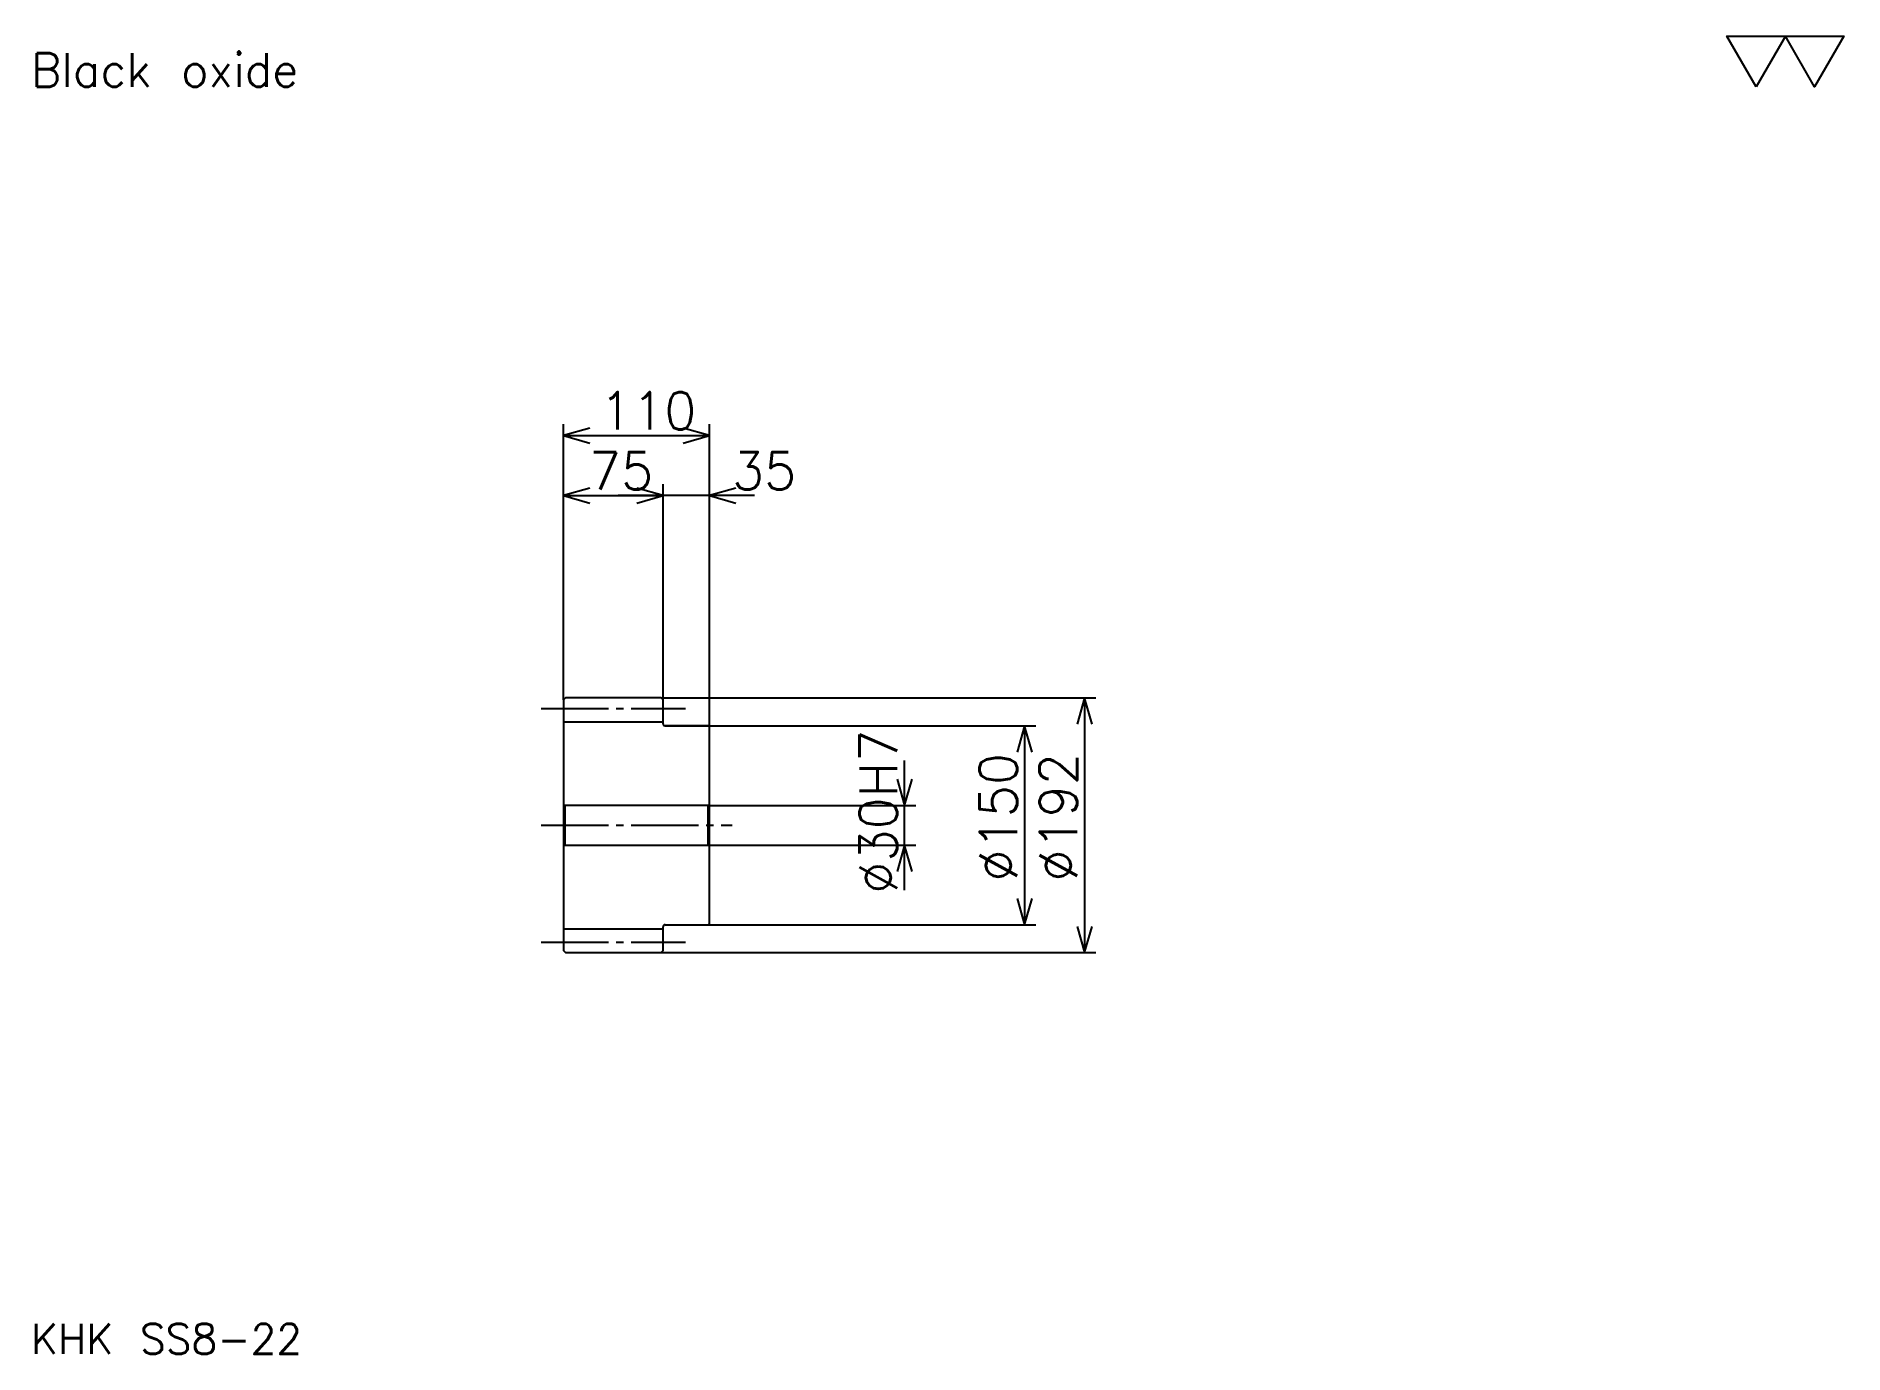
# Model space of a CAD drawing. Extents: x 60 to 1423, y 62 to 1056.
import ezdxf

# ---------------------------------------------------------------- set-up
doc = ezdxf.new("R2010")
doc.units = 0
doc.linetypes.add('DASHDOT', pattern=[67.826087, 50.869565, -5.652174, 5.652174, -5.652174])
doc.layers.get('0').update_dxf_attribs({"linetype": 'CONTINUOUS'})
doc.layers.add('DASHDOT', color=6, linetype='DASHDOT')
doc.styles.add('KANJI', font='TXT', dxfattribs={"bigfont": 'BIGFONT'})

msp = doc.modelspace()

# ---------------------------------------------------------------- linework, layer by layer
at = {"color": 5}
for p, q in [((457.826111, 556.652222), (457.826111, 762.956543)), ((567.826111, 556.652222), (567.826111, 762.956543)), ((457.826111, 754.478271), (567.826111, 754.478271)), ((457.826111, 709.260864), (532.826111, 709.260864)), ((601.739136, 709.260864), (498.913055, 709.260864)), ((532.826111, 556.652222), (532.826111, 717.739136)), ((457.826111, 555.152222), (457.826111, 556.652222)), ((531.326111, 556.652222), (567.826111, 556.652222)), ((532.826111, 555.152222), (532.826111, 556.652222)), ((567.826111, 556.652222), (858.913086, 556.652222)), ((567.826111, 534.652222), (567.826111, 556.652222)), ((850.434814, 556.652222), (850.434814, 364.652191)), ((534.326111, 535.652222), (567.826111, 535.652222)), ((567.826111, 535.652222), (813.695679, 535.652222)), ((805.217407, 535.652222), (805.217407, 385.652191)), ((714.782654, 411.739136), (714.782654, 509.565247)), ((567.826111, 475.652191), (723.260925, 475.652191)), ((567.826111, 445.652191), (723.260925, 445.652191)), ((534.326111, 385.652191), (567.826111, 385.652191)), ((567.826111, 385.652191), (813.695679, 385.652191)), ((531.326111, 364.652191), (567.826111, 364.652191)), ((567.826111, 364.652191), (858.913086, 364.652191))]:
    msp.add_line(p, q, dxfattribs=at)
at = {"color": 4}
for p, q in [((457.826111, 538.652222), (532.826111, 538.652222)), ((458.826111, 475.652191), (458.826111, 445.652191)), ((566.826111, 475.652191), (567.826111, 476.652191)), ((566.826111, 445.652191), (567.826111, 444.652191)), ((457.826111, 382.652191), (532.826111, 382.652191))]:
    msp.add_line(p, q, dxfattribs=at)
at = {"color": 7}
msp.add_lwpolyline([(1356.521729, 1017.391296), (1334.478271, 1055.599976), (1422.6521, 1055.599976), (1400.608643, 1017.391296), (1378.565186, 1055.599976), (1356.521729, 1017.391296)], dxfattribs=at)
at = {"color": 5}
for points in [[(477.608704, 760.130432), (457.826111, 754.478271), (477.608704, 748.826111)], [(548.043518, 748.826111), (567.826111, 754.478271), (548.043518, 760.130432)], [(477.608704, 714.913086), (457.826111, 709.260864), (477.608704, 703.608704)], [(513.043518, 703.608704), (532.826111, 709.260864), (513.043518, 714.913086)], [(513.043518, 703.608704), (532.826111, 709.260864), (513.043518, 714.913086)], [(587.608704, 714.913086), (567.826111, 709.260864), (587.608704, 703.608704)], [(856.086975, 536.869568), (850.434814, 556.652222), (844.782654, 536.869568)], [(810.869568, 515.869568), (805.217407, 535.652222), (799.565247, 515.869568)], [(709.130493, 495.434814), (714.782654, 475.652191), (720.434814, 495.434814)], [(720.434814, 425.869568), (714.782654, 445.652191), (709.130493, 425.869568)], [(799.565247, 405.434814), (805.217407, 385.652191), (810.869568, 405.434814)], [(844.782654, 384.434814), (850.434814, 364.652191), (856.086975, 384.434814)]]:
    msp.add_lwpolyline(points, dxfattribs=at)
at = {"color": 4}
for points in [[(532.826111, 537.152222), (532.826111, 555.152222), (531.326111, 556.652222), (459.326111, 556.652222), (457.826111, 555.152222), (457.826111, 444.652191)], [(534.326111, 385.652191), (566.826111, 385.652191), (567.826111, 386.652191), (567.826111, 534.652222), (566.826111, 535.652222), (534.326111, 535.652222)], [(457.826111, 444.652191), (458.826111, 445.652191), (566.826111, 445.652191), (566.826111, 475.652191), (458.826111, 475.652191), (457.826111, 476.652191)], [(457.826111, 444.652191), (457.826111, 366.152191), (459.326111, 364.652191), (531.326111, 364.652191), (532.826111, 366.152191), (532.826111, 384.152191)]]:
    msp.add_lwpolyline(points, dxfattribs=at)
for centre, start, end in [((534.326111, 537.152222), 180, 270), ((534.326111, 384.152191), 90, 180)]:
    msp.add_arc(centre, 1.5, start, end, dxfattribs=at)
at = {"layer": 'DASHDOT', "color": 7}
for p, q in [((440.869598, 548.652222), (549.782654, 548.652222)), ((440.869598, 460.652191), (584.782654, 460.652191)), ((440.869598, 372.652191), (549.782654, 372.652191))]:
    msp.add_line(p, q, dxfattribs=at)

# ---------------------------------------------------------------- texts
at = {"color": 7, "style": 'KANJI'}
for s, height, p in [('Black oxide', 25.434783, (56.52174, 1017.391296)), ('110', 28.26087, (485.271759, 759)), ('75', 28.26087, (476.956543, 713.782593)), ('35', 28.26087, (584.782654, 713.782593)), ('KHK SS8-22', 22.608696, (56.52174, 62.173912))]:
    msp.add_text(s, height=height, dxfattribs=at).set_placement(p)
for s, p in [('%%c30H7', (709.130493, 409.076111)), ('%%c150', (799.565247, 418.260895)), ('%%c192', (844.782654, 418.260864))]:
    msp.add_text(s, height=28.26087, rotation=90, dxfattribs=at).set_placement(p)

doc.saveas('drawing.dxf')
